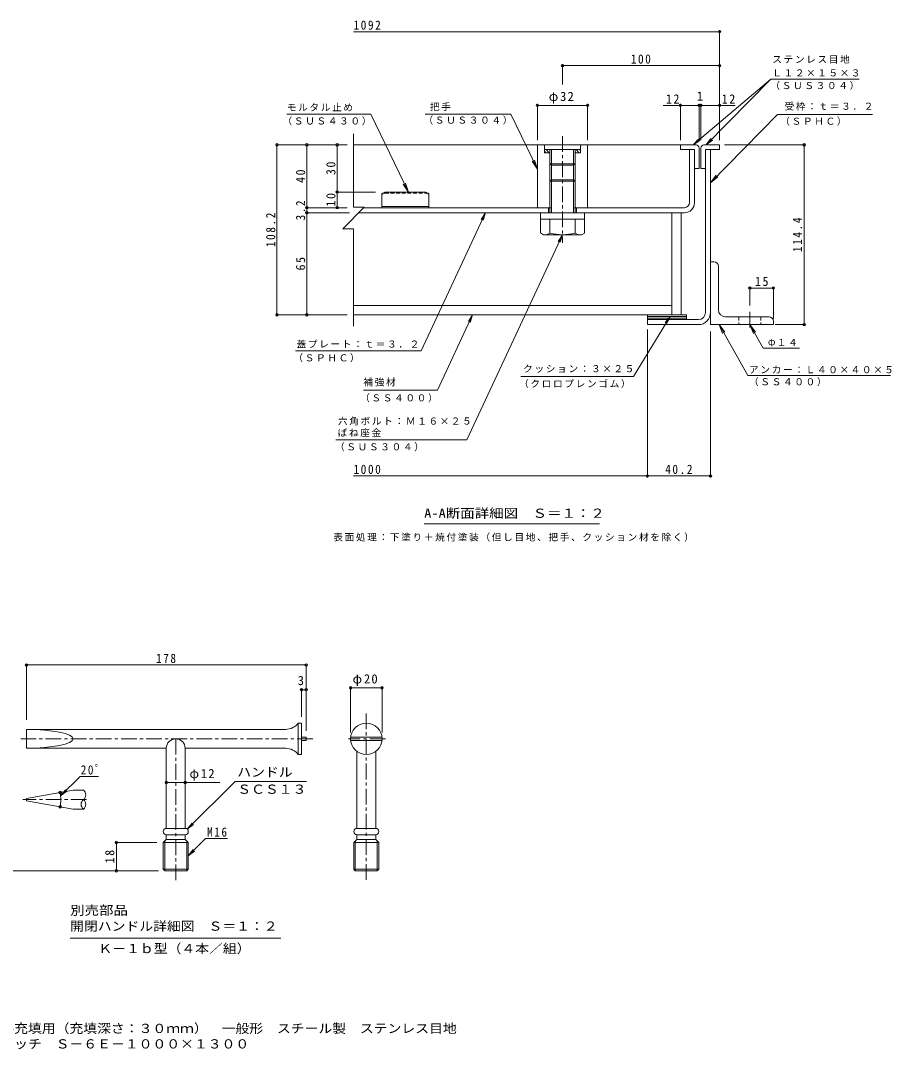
# Model space of a CAD drawing. Units: millimetres on the paper, enlarged 10 times, with parts at other scales. Extents: x -2620 to 2545, y -1958 to 1408.
# Drawn here: x -223 to 2545, y -1958 to 1315 of the extents above; entities that cross this region are included whole.
import ezdxf
from ezdxf.enums import TextEntityAlignment as Align

# ---------------------------------------------------------------- set-up
doc = ezdxf.new("R2010")
doc.units = ezdxf.units.MM
doc.header["$LTSCALE"] = 10
doc.header["$PDMODE"] = 32
doc.header["$PDSIZE"] = 8
doc.linetypes.add('CHAIN1', pattern=[8, 5, -1, 1, -1])
doc.linetypes.add('DASHED1', pattern=[1.8, 1.2, -0.6])
for name, color, linetype, lineweight in [('D-1', 2, 'Continuous', 9), ('D-2', 3, 'Continuous', 9), ('D-3', 4, 'Continuous', 9), ('D-4', 7, 'Continuous', 9), ('D-5', 7, 'Continuous', 9), ('D-6', 6, 'Continuous', 5), ('D-7', 4, 'CHAIN1', 9), ('D-8', 5, 'Continuous', 5), ('D-9', 134, 'Continuous', 5), ('D-C', 2, 'Continuous', 9), ('D-E', 3, 'Continuous', 9), ('D-F', 7, 'Continuous', 9), ('F-5_F-5ﾚｲﾔ', 7, 'Continuous', 9)]:
    doc.layers.add(name, color=color, linetype=linetype, lineweight=lineweight)
doc.styles.add('ＭＳ ゴシック', font='')
doc.styles.get('ＭＳ ゴシック').set_extended_font_data('MS Gothic')

msp = doc.modelspace()

# ---------------------------------------------------------------- linework, layer by layer
at = {"layer": 'D-1'}
for p, q in [((1956.28, 386.42), (1956.28, 904.92)), ((1972.28, 386.42), (1972.28, 904.92)), ((1771.28, 363.92), (1771.28, 347.92)), ((1771.28, 363.92), (1933.78, 363.92)), ((1771.28, 347.92), (1933.78, 347.92))]:
    msp.add_line(p, q, dxfattribs=at)
for radius in [38.5, 22.5]:
    msp.add_arc((1933.78, 386.42), radius, 270, 0, dxfattribs=at)
at = {"layer": 'D-2'}
for p, q in [((1905.28, 735.92), (1905.28, 904.92)), ((853.28, 703.92), (1889.28, 703.92)), ((1461.28, 719.92), (869.28, 719.92)), ((1456.28, 719.92), (1456.28, 703.92)), ((1889.28, 719.92), (1541.28, 719.92)), ((1546.28, 719.92), (1546.28, 703.92))]:
    msp.add_line(p, q, dxfattribs=at)
msp.add_lwpolyline([(1921.28, 735.92), (1921.28, 904.92), (1905.28, 904.92)], dxfattribs=at)
for radius in [16, 32]:
    msp.add_arc((1889.28, 735.92), radius, 270, 0, dxfattribs=at)
at = {"layer": 'D-3'}
for p, q in [((1876.28, 919.92), (836.28, 919.92)), ((1951.28, 919.92), (2001.28, 919.92)), ((1876.28, 904.92), (1921.28, 904.92)), ((1921.28, 904.92), (1921.28, 844.92)), ((1936.28, 909.92), (1936.28, 844.92)), ((1941.28, 909.92), (1941.28, 844.92)), ((1956.28, 844.92), (1956.28, 904.92)), ((1921.28, 844.92), (1936.28, 844.92)), ((1956.28, 844.92), (1941.28, 844.92)), ((926.28, 764.92), (936.28, 769.92)), ((926.28, 764.92), (926.28, 719.92)), ((936.28, 769.92), (1066.28, 769.92)), ((1076.28, 764.92), (1066.28, 769.92)), ((1076.28, 764.92), (1076.28, 719.92)), ((1076.28, 723.92), (926.28, 723.92)), ((1076.28, 719.92), (926.28, 719.92))]:
    msp.add_line(p, q, dxfattribs=at)
at = {"layer": 'D-3', "linetype": 'DASHED1'}
for p, q in [((936.28, 766.46), (926.28, 761.46)), ((936.28, 766.46), (936.28, 769.92)), ((936.28, 766.46), (1066.28, 766.46)), ((1066.28, 766.46), (1066.28, 769.92)), ((1066.28, 766.46), (1076.28, 761.46))]:
    msp.add_line(p, q, dxfattribs=at)
at = {"layer": 'D-3'}
for points in [[(1926.28, 919.92), (1876.28, 919.92), (1876.28, 904.92)], [(2001.28, 919.92), (2001.28, 904.92), (1956.28, 904.92)]]:
    msp.add_lwpolyline(points, dxfattribs=at)
for centre, start, end in [((1926.28, 909.92), 0, 90), ((1951.28, 909.92), 90, 180)]:
    msp.add_arc(centre, 10, start, end, dxfattribs=at)
at = {"layer": 'D-4'}
msp.add_line((1618.67, -286.33), (1061.17, -286.33), dxfattribs=at)
at = {"layer": 'D-5'}
for p, q in [((2164.14, 1129.33), (1917.49, 919.92)), ((2445.6, 1129.33), (2164.14, 1129.33)), ((624.36, 1017.72), (891.65, 1017.72)), ((891.65, 1017.72), (1010.9, 769.92)), ((1337.23, 1017.72), (1063.98, 1017.72)), ((1337.23, 1017.72), (1421.28, 843.07)), ((2487.37, 1016.82), (2185.8, 1016.82)), ((1917.49, 919.92), (1934.27, 938.45)), ((1917.49, 919.92), (1938.5, 933.47)), ((1958.41, 919.92), (1978.11, 935.31)), ((1421.28, 843.07), (1404.85, 868.18)), ((1421.28, 843.07), (1411.91, 871.57)), ((1972.28, 799.49), (1990.33, 823.45)), ((1010.9, 769.92), (994.48, 795.02)), ((1010.9, 769.92), (1001.53, 798.42)), ((1051.14, 264.1), (1256.23, 703.92)), ((1256.23, 703.92), (1242.8, 682.83)), ((1256.23, 703.92), (1248.71, 680.08)), ((1197.18, -18.22), (1501.28, 633.92)), ((1501.28, 633.92), (1487.85, 612.83)), ((1501.28, 633.92), (1493.76, 610.08)), ((1103.62, 139.71), (1215.17, 378.92)), ((1215.17, 378.92), (1201.73, 357.83)), ((1215.17, 378.92), (1207.65, 355.08)), ((1843.52, 373.92), (1833.44, 351.04)), ((1999.56, 347.92), (2017.6, 323.95)), ((2097.28, 347.92), (2108.5, 320.1)), ((1051.14, 264.1), (651.47, 264.1)), ((2139.61, 272.97), (2255.75, 272.97)), ((1727.16, 182.49), (1369.02, 182.49)), ((2090.87, 186.24), (2544.65, 186.24)), ((1103.62, 139.71), (867.61, 139.71)), ((1197.18, -18.22), (780.2, -18.22)), ((300.6, -1109.27), (410.68, -1109.27)), ((459.54, -1105.71), (686.42, -1105.71)), ((307.43, -1257.82), (327.27, -1242.6)), ((365.73, -1287.36), (435.44, -1287.36)), ((310.6, -1342.49), (330.43, -1327.27)), ((-65.27, -1604.65), (604.73, -1604.65))]:
    msp.add_line(p, q, dxfattribs=at)
at = {"layer": 'D-5', "color": 3, "linetype": 'CHAIN1'}
for p, q in [((877.13, -889.04), (877.13, -1426.2)), ((706.56, -970.12), (-221.89, -970.12)), ((270.6, -970.12), (270.6, -1426.2)), ((937.89, -970.12), (820.14, -970.12)), ((-13.06, -1163.67), (-215.48, -1163.67))]:
    msp.add_line(p, q, dxfattribs=at)
at = {"layer": 'D-5', "color": 3}
for p, q in [((660.6, -920.12), (660.6, -1020.12)), ((670.6, -920.12), (660.6, -920.12)), ((670.6, -920.12), (670.6, -1020.12)), ((685.6, -964.37), (670.6, -964.37)), ((685.6, -975.87), (670.6, -975.87)), ((685.6, -964.37), (685.6, -975.87)), ((827.46, -964.37), (926.8, -964.37)), ((827.46, -975.87), (926.8, -975.87)), ((300.6, -1000.12), (620.6, -1000.12)), ((300.6, -1000.12), (300.6, -1255.12)), ((847.13, -1010.12), (847.13, -1255.12)), ((907.13, -1010.12), (907.13, -1255.12)), ((670.6, -1020.12), (660.6, -1020.12)), ((-23.06, -1133.67), (-55.53, -1133.67)), ((-204.4, -1159.92), (-204.4, -1167.42)), ((-55.53, -1193.67), (-23.06, -1193.67)), ((240.6, -1275.12), (240.6, -1290.12)), ((847.13, -1255.12), (907.13, -1255.12)), ((847.13, -1275.12), (907.13, -1275.12)), ((847.13, -1275.12), (847.13, -1290.12)), ((907.13, -1275.12), (907.13, -1290.12)), ((230.6, -1300.12), (240.6, -1290.12)), ((230.6, -1300.12), (230.6, -1384.85)), ((235.6, -1390.12), (235.6, -1295.12)), ((240.6, -1290.12), (300.6, -1290.12)), ((310.6, -1300.12), (300.6, -1290.12)), ((305.6, -1295.12), (305.6, -1390.12)), ((837.13, -1300.12), (847.13, -1290.12)), ((837.13, -1300.12), (837.13, -1384.85)), ((842.13, -1390.12), (842.13, -1295.12)), ((847.13, -1290.12), (907.13, -1290.12)), ((917.13, -1300.12), (907.13, -1290.12)), ((912.13, -1295.12), (912.13, -1390.12)), ((230.6, -1384.85), (310.6, -1384.85)), ((230.6, -1384.85), (235.6, -1390.12)), ((305.6, -1390.12), (235.6, -1390.12)), ((305.6, -1390.12), (310.6, -1384.85)), ((837.13, -1384.85), (917.13, -1384.85)), ((837.13, -1384.85), (842.13, -1390.12)), ((912.13, -1390.12), (842.13, -1390.12)), ((912.13, -1390.12), (917.13, -1384.85))]:
    msp.add_line(p, q, dxfattribs=at)
at = {"layer": 'D-5'}
for points in [[(2164.14, 1129.33), (1958.41, 919.92), (1973.45, 939.89)], [(2185.8, 1016.82), (1972.28, 799.49), (1995.92, 817.96)], [(1727.16, 182.49), (1843.52, 373.92), (1827.86, 354.43)], [(2090.87, 186.24), (1999.56, 347.92), (2010.78, 320.1)], [(2139.61, 272.97), (2097.28, 347.92), (2115.32, 323.95)], [(459.54, -1105.71), (307.43, -1257.82), (322.65, -1237.99)], [(365.73, -1287.36), (310.6, -1342.49), (325.82, -1322.66)]]:
    msp.add_lwpolyline(points, dxfattribs=at)
at = {"layer": 'D-5', "color": 3}
for points in [[(620.6, -940.12), (-204.4, -940.12), (-204.4, -1000.12), (240.6, -1000.12)], [(240.6, -1000.12), (240.6, -1255.12), (300.6, -1255.12)], [(240.6, -1275.12), (300.6, -1275.12), (300.6, -1290.12)], [(230.6, -1300.12), (310.6, -1300.12), (310.6, -1384.85)], [(837.13, -1300.12), (917.13, -1300.12), (917.13, -1384.85)]]:
    msp.add_lwpolyline(points, dxfattribs=at)
msp.add_circle((877.13, -970.12), 50, dxfattribs=at)
for centre, radius, start, end in [((618.78, -886.49), 53.67, 271.94333, 321.18758), ((270.6, -1000.12), 30, 0, 180), ((618.78, -1053.76), 53.67, 38.81242, 88.06058), ((-34.31, -1148.67), 18.75, 306.87005, 53.12995), ((-11.8, -1178.67), 18.75, 126.87005, 233.12995), ((-34.31, -1178.67), 18.75, 306.87005, 53.12995), ((240.6, -1265.12), 10, 90, 270), ((300.6, -1265.12), 10, 270, 90), ((847.13, -1265.12), 10, 90, 270), ((907.13, -1265.12), 10, 270, 90)]:
    msp.add_arc(centre, radius, start, end, dxfattribs=at)
msp.add_ellipse((-204.4, -970.12), major_axis=(148.87, 0), ratio=0.201518, start_param=4.712389, end_param=7.8539816, dxfattribs=at)
at = {"layer": 'D-6'}
for p, q in [((1771.28, 378.92), (1771.28, 363.92)), ((1771.28, 373.92), (1896.28, 373.92)), ((1771.28, 368.92), (1896.28, 368.92))]:
    msp.add_line(p, q, dxfattribs=at)
msp.add_lwpolyline([(1771.28, 378.92), (1896.28, 378.92), (1896.28, 363.92)], dxfattribs=at)
at = {"layer": 'D-7'}
msp.add_line((2097.28, 388.97), (2097.28, 330.5), dxfattribs=at)
at = {"layer": 'D-8'}
for p, q in [((1848.78, 703.92), (1878.78, 703.92)), ((1878.78, 703.92), (1878.78, 378.92))]:
    msp.add_line(p, q, dxfattribs=at)
msp.add_lwpolyline([(1848.78, 703.92), (1848.78, 378.92), (1878.78, 378.92)], dxfattribs=at)
at = {"layer": 'D-9'}
for p, q in [((1848.78, 378.92), (1848.78, 703.92)), ((1431.78, 683.92), (1431.78, 639.55)), ((1461.28, 639.4), (1461.28, 683.92)), ((1541.28, 639.4), (1541.28, 683.92)), ((1570.78, 683.92), (1570.78, 639.4)), ((1441.32, 634.04), (1431.78, 639.55)), ((1561.28, 633.92), (1441.53, 633.92)), ((1561.28, 633.92), (1570.78, 639.4)), ((1848.78, 408.92), (836.28, 408.92)), ((1848.78, 378.92), (836.28, 378.92))]:
    msp.add_line(p, q, dxfattribs=at)
for centre, radius, start, end in [((1442.57, 668.43), 34.53, 267.86055, 302.81094), ((1501.28, 782.52), 148.6, 254.38446, 285.61554), ((1559.99, 668.43), 34.53, 237.18906, 272.13945)]:
    msp.add_arc(centre, radius, start, end, dxfattribs=at)
at = {"layer": 'D-C'}
for p, q in [((1421.28, 919.92), (1441.28, 919.92)), ((1421.28, 719.92), (1421.28, 919.92)), ((1443.78, 917.42), (1441.28, 919.92)), ((1443.78, 894.92), (1443.78, 919.92)), ((1558.78, 919.92), (1443.78, 919.92)), ((1561.28, 919.92), (1558.78, 917.42)), ((1558.78, 894.92), (1558.78, 919.92)), ((1581.28, 919.92), (1561.28, 919.92)), ((1581.28, 719.92), (1581.28, 919.92)), ((1558.78, 904.92), (1443.78, 904.92)), ((1448.68, 894.92), (1443.78, 899.82)), ((1461.28, 894.92), (1443.78, 894.92)), ((1459.29, 894.92), (1449.29, 904.92)), ((1461.28, 903.53), (1459.89, 904.92)), ((1461.28, 703.92), (1461.28, 904.92)), ((1466.28, 703.92), (1466.28, 904.92)), ((1536.28, 703.92), (1536.28, 904.92)), ((1541.28, 878.7), (1541.28, 904.92)), ((1544.14, 894.92), (1541.28, 897.78)), ((1558.78, 894.92), (1541.28, 894.92)), ((1554.75, 894.92), (1544.75, 904.92)), ((1558.78, 901.49), (1555.35, 904.92)), ((1541.28, 859.92), (1461.28, 859.92)), ((1541.28, 860.19), (1536.28, 854.92)), ((1541.28, 703.92), (1541.28, 878.7)), ((1466.28, 808.92), (1461.28, 803.92)), ((1541.28, 803.92), (1461.28, 803.92)), ((1536.28, 808.92), (1466.28, 808.92)), ((1541.28, 803.92), (1536.28, 808.92)), ((1421.28, 719.92), (1466.28, 719.92)), ((1581.28, 719.92), (1536.28, 719.92))]:
    msp.add_line(p, q, dxfattribs=at)
at = {"layer": 'D-C', "linetype": 'CHAIN1'}
msp.add_line((1501.28, 947.6), (1501.28, 608.29), dxfattribs=at)
at = {"layer": 'D-C', "color": 134, "lineweight": 5}
for p, q in [((1431.28, 703.92), (1571.28, 703.92)), ((1571.28, 703.92), (1571.28, 683.92))]:
    msp.add_line(p, q, dxfattribs=at)
at = {"layer": 'D-C'}
msp.add_lwpolyline([(1536.28, 854.92), (1466.28, 854.92), (1461.28, 859.92)], dxfattribs=at)
at = {"layer": 'D-C', "color": 134, "lineweight": 5}
msp.add_lwpolyline([(1431.28, 703.92), (1431.28, 683.92), (1571.28, 683.92)], dxfattribs=at)
at = {"layer": 'D-E'}
for p, q in [((1972.28, 347.92), (1972.28, 547.92)), ((1982.28, 547.92), (1972.28, 547.92)), ((1997.28, 395.42), (1997.28, 532.92)), ((2019.78, 372.92), (2157.28, 372.92)), ((2172.28, 347.92), (1972.28, 347.92)), ((2172.28, 357.92), (2172.28, 347.92))]:
    msp.add_line(p, q, dxfattribs=at)
at = {"layer": 'D-E', "linetype": 'DASHED1'}
for p, q in [((2062.28, 372.92), (2062.28, 347.92)), ((2132.28, 372.92), (2132.28, 347.92))]:
    msp.add_line(p, q, dxfattribs=at)
at = {"layer": 'D-E'}
for centre, radius, start, end in [((1982.28, 532.92), 15, 0, 90), ((2019.78, 395.42), 22.5, 180, 270), ((2157.28, 357.92), 15, 0, 90)]:
    msp.add_arc(centre, radius, start, end, dxfattribs=at)
at = {"layer": 'D-F'}
for p, q in [((2001.28, 1279.94), (836.28, 1279.94)), ((2001.28, 934.92), (2001.28, 1284.94)), ((1501.28, 1112.21), (1501.28, 1177.12)), ((2001.28, 1172.12), (1501.28, 1172.12)), ((2001.28, 1171.94), (2001.28, 1167.12)), ((1421.28, 934.92), (1421.28, 1050.49)), ((1581.28, 934.92), (1581.28, 1050.49)), ((1876.28, 934.92), (1876.28, 1050.49)), ((1936.28, 934.92), (1936.28, 1050.49)), ((1941.28, 934.92), (1941.28, 1050.49)), ((1581.28, 1045.49), (1421.28, 1045.49)), ((1936.28, 1045.49), (1821.67, 1045.49)), ((1941.28, 1045.49), (1936.28, 1045.49)), ((2050.52, 1045.49), (1941.28, 1045.49)), ((836.28, 954.92), (836.28, 721.33)), ((589.79, 919.92), (816.28, 919.92)), ((592.79, 378.92), (592.79, 919.92)), ((687.89, 719.92), (687.89, 919.92)), ((784.25, 769.92), (784.25, 919.92)), ((2016.28, 919.92), (2274.97, 919.92)), ((2269.97, 347.92), (2269.97, 919.92)), ((781.25, 769.92), (906.28, 769.92)), ((784.25, 719.92), (784.25, 769.92)), ((684.89, 719.92), (816.28, 719.92)), ((684.89, 703.92), (823.13, 703.92)), ((687.89, 703.92), (687.89, 719.92)), ((687.89, 378.92), (687.89, 703.92)), ((836.28, 652.51), (801.87, 652.51)), ((836.28, 652.51), (836.28, 343.5)), ((2097.28, 467.41), (2097.28, 408.97)), ((2097.28, 464.41), (2172.28, 464.41)), ((2172.28, 467.41), (2172.28, 367.92)), ((589.79, 378.92), (816.28, 378.92)), ((1771.28, 332.92), (1771.28, -138.56)), ((2274.97, 347.92), (2178.3, 347.92)), ((1972.28, 326.54), (1972.28, -138.56)), ((1771.28, -133.56), (836.28, -133.56)), ((1972.28, -133.56), (1771.28, -133.56)), ((-204.4, -732.01), (-204.4, -909.36)), ((-204.4, -735.01), (685.6, -735.01)), ((685.6, -732.01), (685.6, -944.37)), ((670.6, -810.92), (670.6, -900.12)), ((685.6, -813.92), (670.6, -813.92)), ((827.13, -804.92), (827.13, -950.12)), ((827.13, -807.92), (927.13, -807.92)), ((927.13, -804.92), (927.13, -950.12)), ((-33.86, -1090.01), (25.49, -1090.01)), ((240.6, -1109.27), (300.6, -1109.27)), ((-95.74, -1151.88), (-75.9, -1136.66)), ((78.8, -1300.12), (210.6, -1300.12)), ((81.8, -1390.12), (81.8, -1300.12)), ((-370.1, -1390.12), (215.6, -1390.12))]:
    msp.add_line(p, q, dxfattribs=at)
at = {"layer": 'D-F', "color": 3}
for p, q in [((-204.4, -1159.92), (-55.53, -1133.67)), ((-204.4, -1167.42), (-55.53, -1193.67))]:
    msp.add_line(p, q, dxfattribs=at)
at = {"layer": 'D-F'}
for points in [[(836.28, 721.33), (870.69, 721.33), (801.87, 652.51)], [(-33.86, -1090.01), (-95.74, -1151.88), (-80.52, -1132.05)]]:
    msp.add_lwpolyline(points, dxfattribs=at)
msp.add_arc((-225.67, -1163.67), 130.46, 350, 10, dxfattribs=at)
for p in [(2001.28, 1279.94), (1501.28, 1172.12), (2001.28, 1172.12), (1421.28, 1045.49), (1581.28, 1045.49), (1876.28, 1045.49), (1936.28, 1045.49), (1941.28, 1045.49), (2001.28, 1045.49), (592.79, 919.92), (687.89, 919.92), (784.25, 919.92), (2269.97, 919.92), (784.25, 769.92), (687.89, 719.92), (784.25, 719.92), (687.89, 703.92), (2097.28, 464.41), (2172.28, 464.41), (592.79, 378.92), (687.89, 378.92), (2269.97, 347.92), (1771.28, -133.56), (1972.28, -133.56), (-204.4, -735.01), (685.6, -735.01), (670.6, -813.92), (685.6, -813.92), (827.13, -807.92), (927.13, -807.92), (240.6, -1109.27), (300.6, -1109.27), (-97.19, -1141.01), (-97.19, -1186.32), (81.8, -1300.12), (81.8, -1390.12)]:
    msp.add_point(p, dxfattribs=at)

# ---------------------------------------------------------------- texts
at = {"layer": 'D-4', "color": 2, "style": 'ＭＳ ゴシック', "width": 1.15}
msp.add_text('A-A断面詳細図\u3000Ｓ＝１：２', height=29.33, dxfattribs=at).set_placement((1061.17, -275.7), align=Align.BOTTOM_LEFT)
at = {"layer": 'D-4', "insert": (771.96, -342.46), "char_height": 21.99, "attachment_point": 7, "style": 'ＭＳ ゴシック'}
msp.add_mtext('\\T1.17;表面処理：下塗り＋焼付塗装（但し目地、把手、クッション材を除く）', dxfattribs=at)
at = {"layer": 'D-5', "color": 2, "style": 'ＭＳ ゴシック'}
for s, width, p in [('ハンドル', 1.1, (466.42, -1099.39)), ('ＳＣＳ１３', 1.1, (466.42, -1153.91)), ('別売部品', 1.15, (-65.27, -1539.15)), ('開閉ハンドル詳細図\u3000Ｓ＝１：２', 1.1, (-65.27, -1589.65)), ('Ｋ－１ｂ型（４本／組）', 1.1, (24.73, -1660.87))]:
    msp.add_text(s, height=29.33, dxfattribs=dict(at, width=width)).set_placement(p, align=Align.BOTTOM_LEFT)
at = {"layer": 'D-5', "char_height": 21.99, "attachment_point": 7, "style": 'ＭＳ ゴシック'}
for s, insert in [('\\T1.17;ステンレス目地', (2168.48, 1178.65)), ('\\T1.17;Ｌ１２×１５×３', (2168.48, 1137.32)), ('\\T1.17;（ＳＵＳ３０４）', (2162.73, 1094.48)), ('\\T1.17;モルタル止め', (623.96, 1026.72)), ('\\T1.17;把手', (1079.48, 1027.55)), ('\\T1.17;受枠：ｔ＝３．２', (2207.75, 1029.14)), ('\\T1.17;（ＳＵＳ４３０）', (610.4, 981.81)), ('\\T1.17;（ＳＵＳ３０４）', (1059.04, 984.48)), ('\\T1.17;（ＳＰＨＣ）', (2194.14, 980.98)), ('\\T1.17;蓋プレート：ｔ＝３．２', (654.98, 273.34)), ('\\T1.17;Φ１４', (2154.81, 278.93)), ('\\T1.17;（ＳＰＨＣ）', (644.94, 227.98)), ('\\T1.17;クッション：３×２５', (1376, 194.21)), ('\\T1.17;アンカー：Ｌ４０×４０×５', (2094.65, 192.2)), ('\\T1.17;補強材', (867.61, 151.19)), ('\\T1.17;（クロロプレンゴム）', (1363.04, 145.93)), ('\\T1.17;（ＳＳ４００）', (2094.65, 151.96)), ('\\T1.17;（ＳＳ４００）', (857.41, 100.67)), ('\\T1.17;六角ボルト：Ｍ１６×２５', (786.73, 27.14)), ('\\T1.17;ばね座金', (785.68, -9.59)), ('\\T1.17;（ＳＵＳ３０４）', (777.42, -55.14))]:
    msp.add_mtext(s, dxfattribs=dict(at, insert=insert))
at = {"layer": 'D-5', "color": 2, "insert": (370.44, -1281.89), "char_height": 29.33, "attachment_point": 7, "style": 'ＭＳ ゴシック'}
msp.add_mtext('\\T1.27;\\W0.9;M16', dxfattribs=at)
at = {"layer": 'D-F', "color": 2, "style": 'ＭＳ ゴシック'}
for s, p in [('1', (1928.78, 1051.49)), ('3', (658.75, -807.92))]:
    msp.add_text(s, height=29.33, dxfattribs=at).set_placement(p, align=Align.BOTTOM_LEFT)
at = {"layer": 'D-F', "color": 2, "char_height": 29.33, "attachment_point": 7, "style": 'ＭＳ ゴシック'}
for s, insert in [('\\T1.28;\\W0.9;1092', (836.28, 1285.94)), ('\\T1.27;\\W0.9;100', (1718.78, 1178.12)), ('\\T1.19;φ32', (1457.53, 1051.49)), ('\\T1.27;\\W0.95;12', (1830.31, 1051.49)), ('\\T1.27;\\W0.95;12', (2007.93, 1051.49)), ('\\T1.27;\\W0.95;15', (2113.53, 470.41)), ('\\T1.28;\\W0.9;1000', (836.28, -127.56)), ('\\T1.28;\\W0.9;40.2', (1828.03, -127.56)), ('\\T1.27;\\W0.9;178', (208.1, -729.01)), ('\\T1.19;φ20', (833.38, -801.92)), ('\\T1.27;\\W0.9;20ﾟ', (-31.76, -1083.98)), ('\\T1.19;φ12', (314.53, -1103.27))]:
    msp.add_mtext(s, dxfattribs=dict(at, insert=insert))
at = {"layer": 'D-F', "color": 2, "char_height": 29.33, "attachment_point": 7, "rotation": 90, "style": 'ＭＳ ゴシック'}
for s, insert in [('\\T1.27;\\W0.95;30', (779.25, 823.67)), ('\\T1.27;\\W0.95;40', (682.89, 798.67)), ('\\T1.27;\\W0.95;10', (779.25, 723.67)), ('\\T1.27;\\W0.9;3.2', (682.89, 679.42)), ('\\T1.28;\\W0.9;108.2', (587.79, 594.42)), ('\\T1.28;\\W0.9;114.4', (2263.97, 578.92)), ('\\T1.27;\\W0.95;65', (682.89, 520.17)), ('\\T1.27;\\W0.95;18', (75.8, -1366.37))]:
    msp.add_mtext(s, dxfattribs=dict(at, insert=insert))
at = {"layer": 'F-5_F-5ﾚｲﾔ', "color": 2, "style": 'ＭＳ ゴシック', "width": 1.1}
for s, p in [('モルタル充填用（充填深さ：３０ｍｍ）\u3000一般形\u3000スチール製\u3000ステンレス目地', (-419.52, -1915.09)), ('マシンハッチ\u3000Ｓ－６Ｅ－１０００×１３００', (-419.52, -1964.29))]:
    msp.add_text(s, height=29.33, dxfattribs=at).set_placement(p, align=Align.BOTTOM_LEFT)

doc.saveas('drawing.dxf')
